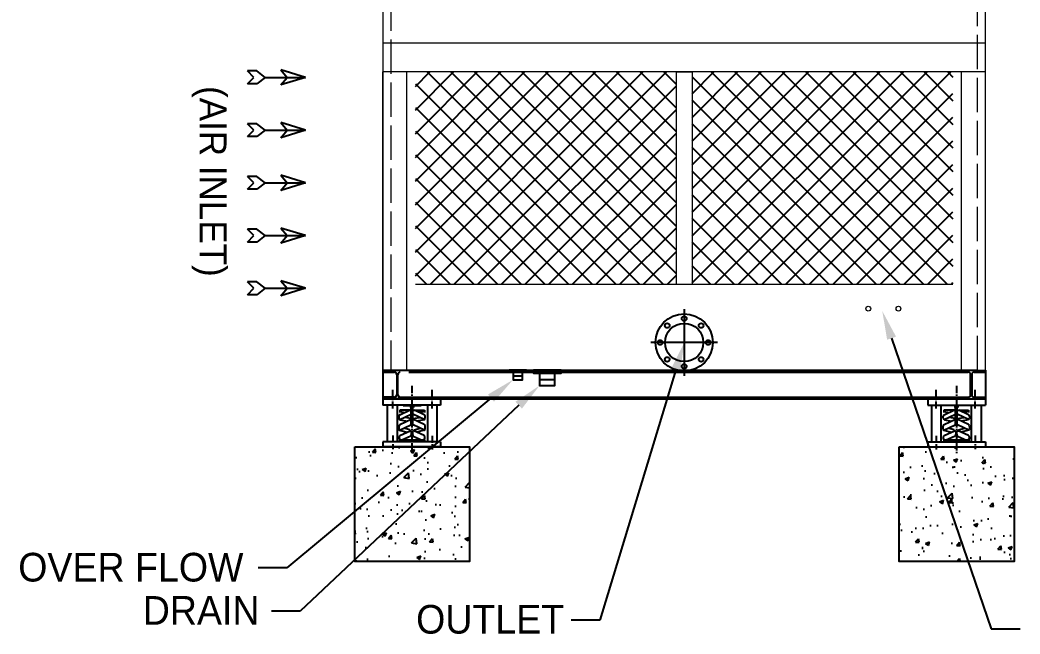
# Model space of a CAD drawing. Header units: millimetres. Extents: x 153194 to 191610, y 20795 to 41590.
# Drawn here: x 175253 to 180481, y 25291 to 28502 of the extents above; entities that cross this region are included whole.
import ezdxf
from ezdxf import colors
from ezdxf.entities.mleader import LeaderData, LeaderLine
from ezdxf.enums import TextEntityAlignment as Align
from ezdxf.math import Vec2, Vec3

# ---------------------------------------------------------------- set-up
doc = ezdxf.new("R2010")
doc.units = ezdxf.units.MM
doc.header["$LTSCALE"] = 30
doc.header["$MEASUREMENT"] = 0
doc.linetypes.add('CENTER', pattern=[2, 1.25, -0.25, 0.25, -0.25])
doc.linetypes.add('DASHED', pattern=[15, 12, -3])
doc.layers.get('0').update_dxf_attribs({"linetype": 'CONTINUOUS'})
for name, color, linetype in [('4', 2, 'CONTINUOUS'), ('center', 1, 'CENTER'), ('L1_', 7, 'CONTINUOUS'), ('냉각탑_dim', 1, 'CONTINUOUS'), ('냉각탑_text', 3, 'CONTINUOUS'), ('냉각탑_기초', 23, 'CONTINUOUS'), ('냉각탑_찬넬방진', 1, 'CONTINUOUS')]:
    doc.layers.add(name, color=color, linetype=linetype)
doc.styles.get("Standard").update_dxf_attribs({"font": ''})
doc.styles.add('돋움', font='')
doc.styles.get('Standard').set_extended_font_data('Dotum')
doc.styles.get('돋움').set_extended_font_data('Dotum')

# ---------------------------------------------------------------- blocks, each defined once
blk = doc.blocks.new('화살표 IN OUT')
at = {"layer": '냉각탑_dim'}
for p, q in [((-322.7, 43), (-383.9, 43)), ((-343.1, 0.5), (-383.9, 43)), ((-383.9, -43), (-343.1, 0.5)), ((-266.4, 0), (-322.7, 43)), ((-266.4, 0), (-322.7, -43)), ((-266.4, 0), (0, 0)), ((-163.5, 50), (-121.5, 0)), ((0, 0), (-163.5, 50)), ((-163.5, -50), (-121.5, 0)), ((0, 0), (-163.5, -50)), ((-322.7, -43), (-383.9, -43))]:
    blk.add_line(p, q, dxfattribs=at)
blk = doc.blocks.new('fsadvwefvwefv')
at = {"layer": '4', "color": 3, "linetype": 'CENTER'}
blk.add_line((147940.1, 26677.4), (147940.1, 26324.4), dxfattribs=at)
at = {"layer": 'L1_', "color": 2, "linetype": 'Continuous'}
for p, q in [((147788, 26609.2), (147788, 26576.9)), ((148089.4, 26609.2), (147788, 26609.2)), ((148089.4, 26609.2), (148089.4, 26576.9)), ((148089.4, 26576.9), (147788, 26576.9)), ((147862.9, 26576.9), (147810.1, 26576.9)), ((147810.1, 26576.9), (147810.1, 26384.7)), ((147862.9, 26576.9), (147862.9, 26384.7)), ((147894.9, 26576.9), (147894.9, 26574.6)), ((147894.9, 26574.6), (147988.3, 26574.6)), ((147932.6, 26574.6), (147932.6, 26564.7)), ((147932.6, 26564.7), (147947.7, 26564.7)), ((147936.4, 26476), (147936.4, 26564.7)), ((147943.9, 26476.3), (147943.9, 26564.7)), ((147947.7, 26574.6), (147947.7, 26564.7)), ((147988.3, 26576.9), (147988.3, 26574.6)), ((148070.8, 26576.9), (148020.9, 26576.9)), ((148020.9, 26576.9), (148020.9, 26384.1)), ((148070.8, 26576.9), (148070.8, 26384.1)), ((147876, 26549.6), (147876, 26538)), ((147936.4, 26549.6), (147876, 26549.6)), ((147876, 26542.8), (147903.1, 26538.1)), ((147876.3, 26501.1), (147936.4, 26528.9)), ((147876.5, 26525.8), (147928, 26549.6)), ((147936.3, 26506.3), (147900.9, 26512.5)), ((147934.6, 26549.6), (147936.4, 26549.6)), ((148004.6, 26501.1), (147943.9, 26529.1)), ((147943.9, 26506.2), (147979.4, 26512.4)), ((147944.5, 26549.6), (148004.9, 26549.6)), ((148004.4, 26525.8), (147952.8, 26549.6)), ((148004.9, 26542.8), (147977.8, 26538.1)), ((148004.9, 26549.6), (148004.9, 26538)), ((147810.1, 26485.7), (147810.1, 26384.7)), ((147862.9, 26485.7), (147862.9, 26384.7)), ((147875.7, 26445.7), (147934.3, 26472.7)), ((147876.8, 26475.3), (147936.4, 26502.7)), ((147879, 26499.3), (147915.4, 26493)), ((147927.8, 26447.6), (147899.7, 26456.8)), ((147943.9, 26476.2), (147936.4, 26476.2)), ((148004, 26475.3), (147943.9, 26503)), ((148005.2, 26445.7), (147946, 26473)), ((147953.1, 26447.6), (147981.2, 26456.8)), ((148001.9, 26499.3), (147965.5, 26493)), ((148020.9, 26485.7), (148020.9, 26384.7)), ((148070.8, 26485.7), (148070.8, 26384.7)), ((147875.5, 26445.5), (147914.6, 26434.6)), ((147876.9, 26417.2), (147930.7, 26442)), ((147933.9, 26414.5), (147886.9, 26392.8)), ((147947, 26414.5), (147993.9, 26392.8)), ((148004, 26417.2), (147950.1, 26442)), ((148005.4, 26445.5), (147966.3, 26434.6)), ((148089.4, 26384.7), (147788, 26384.7)), ((147788, 26384.7), (147788, 26359.2)), ((148089.4, 26359.2), (147788, 26359.2)), ((147875.4, 26396.3), (147875.4, 26384.7)), ((148003.2, 26392.8), (147875.4, 26392.8)), ((147876, 26392.8), (148004.3, 26392.8)), ((147877.7, 26392.8), (148004.9, 26392.8)), ((148004.9, 26392.8), (147879.5, 26392.8)), ((148004.9, 26395.3), (148004.9, 26384.7)), ((148089.4, 26384.7), (148089.4, 26359.2))]:
    blk.add_line(p, q, dxfattribs=at)
at = {"layer": 'L1_', "color": 1, "linetype": 'CENTER'}
for p, q in [((147840.9, 26558.3), (147840.9, 26657)), ((148045.2, 26558.3), (148045.2, 26657)), ((147840.9, 26417.8), (147840.9, 26345.8)), ((148045.2, 26416.6), (148045.2, 26344.6))]:
    blk.add_line(p, q, dxfattribs=at)
at = {"layer": 'L1_', "color": 2, "linetype": 'Continuous'}
for centre, radius, start, end in [((147889.6, 26513.6), 18.3, 142.4554, 226.9466), ((147878, 26522.5), 3.63, 114.7395, 142.4554), ((147991.3, 26513.6), 18.3, 313.0534, 37.5446), ((148002.9, 26522.5), 3.63, 37.5446, 65.2605), ((147902.6, 26458.4), 31.4, 150.8406, 199.726), ((147878.4, 26472), 3.63, 114.7395, 150.8406), ((147879.6, 26502.9), 3.63, 226.9466, 260.1342), ((147932.7, 26476), 3.63, 294.7395, 0), ((147947.6, 26476.3), 3.63, 180, 245.2605), ((148001.3, 26502.9), 3.63, 279.8658, 313.0534), ((148002.5, 26472), 3.63, 29.1594, 65.2605), ((147978.2, 26458.4), 31.4, 340.274, 29.1594), ((147894.4, 26406.2), 21.4, 154.2564, 218.822), ((147876.5, 26449), 3.63, 199.726, 254.389), ((147878.4, 26413.9), 3.63, 114.7395, 154.2564), ((147926.7, 26444.1), 3.63, 294.7395, 71.8917), ((147932.3, 26438.7), 3.63, 22.2631, 114.7395), ((147908.5, 26429), 29.3, 330.1371, 22.2631), ((147972.3, 26429), 29.3, 157.7369, 209.8629), ((147948.6, 26438.7), 3.63, 65.2605, 157.7369), ((147954.2, 26444.1), 3.63, 108.1083, 245.2605), ((147986.5, 26406.2), 21.4, 321.178, 25.7436), ((148002.5, 26413.9), 3.63, 25.7436, 65.2605), ((148004.4, 26449), 3.63, 285.611, 340.274)]:
    blk.add_arc(centre, radius, start, end, dxfattribs=at)
at = {"layer": '냉각탑_기초', "ltscale": 30}
blk.add_line((147980, 26355.5), (147980, 26355.5), dxfattribs=at)
blk = doc.blocks.new('A$C05CA400C')
at = {"layer": '냉각탑_기초', "ltscale": 30}
h = blk.add_hatch(dxfattribs=at)
h.set_pattern_fill('AR-CONC', color=256, scale=30, style=0)
h.set_pattern_definition([(50, (-16569.06, -4991.66), (215.178, -18.8256), [22.5, -247.5]), (355, (-16569.06, -4991.66), (-41.6254, 225.6576), [18, -198]), (100.4514, (-16551.13, -4993.23), (173.5528, 206.8319), [19.122, -210.3426]), (46.1842, (-16569.06, -4931.66), (320.1723, -49.6557), [33.75, -371.25]), (96.6356, (-16542.38, -4935.8), (280.399, 292.2354), [28.683, -315.514]), (351.1842, (-16569.06, -4931.66), (280.3986, 292.2356), [27, -297]), (21, (-16539.06, -4946.66), (179.0721, -120.7857), [22.5, -247.5]), (326, (-16539.06, -4946.66), (72.9946, 217.545), [18, -198]), (71.4514, (-16524.13, -4956.72), (252.0668, 96.7591), [19.122, -210.3426]), (37.5, (-16569.06, -4991.66), (3.64796, 99.86816), [0, -195.6, 0, -201, 0, -198.75]), (7.5, (-16569.06, -4991.66), (78.92086, 118.3235), [0, -114.6, 0, -191.1, 0, -75.75]), (327.5, (-16635.96, -4991.66), (160.14673, -6.76646), [0, -75, 0, -234, 0, -310.5]), (317.5, (-16665.96, -4991.66), (174.9559, 30.0315), [0, -97.5, 0, -155.4, 0, -220.5])])
h.paths.add_polyline_path([(0, 600), (600, 600), (600, 0), (0, 0)])
blk.add_lwpolyline([(0, 600), (600, 600), (600, 0), (0, 0)], close=True, dxfattribs=at)

msp = doc.modelspace()

# ---------------------------------------------------------------- hatches: boundary and pattern name
at = {"ltscale": 500}
h = msp.add_hatch(dxfattribs=at)
h.set_pattern_fill('ANSI37', color=256, scale=700)
h.set_pattern_definition([(45, (-17198.25, 19870.49), (-61.871843, 61.871843), []), (135, (-17198.25, 19870.49), (-61.871843, -61.871843), [])])
h.paths.add_polyline_path([(177320.2, 28230.6), (177320.2, 27120.6), (178683.2, 27120.6), (178683.2, 28230.6)])
h.paths.add_polyline_path([(180130.2, 27120.6), (180130.2, 28230.6), (178767.2, 28230.6), (178767.2, 27120.6)])

# ---------------------------------------------------------------- linework, layer by layer
at = {"lineweight": 18, "ltscale": 500}
for p, q in [((177150.2, 30650.6), (177150.2, 26670.6)), ((180300.2, 26670.6), (180300.2, 30650.6)), ((180300.2, 28380.6), (177150.2, 28380.6)), ((180300.2, 28230.6), (177150.2, 28230.6)), ((177150.2, 26670.6), (177150.2, 28230.6)), ((177275.2, 26670.6), (177275.2, 28230.6)), ((178683.2, 28230.6), (178767.2, 28230.6)), ((178683.2, 28230.6), (178683.2, 27120.6)), ((178767.2, 28230.6), (178767.2, 27120.6)), ((180175.2, 26670.6), (180175.2, 28230.6)), ((177320.2, 27120.6), (178683.2, 27120.6)), ((178683.2, 27120.6), (178767.2, 27120.6)), ((178767.2, 27120.6), (180130.2, 27120.6)), ((177150.2, 26670.6), (180300.2, 26670.6))]:
    msp.add_line(p, q, dxfattribs=at)
at = {"color": 5, "linetype": 'DASHED', "lineweight": 9, "ltscale": 0.5}
for p, q in [((177192.2, 30650.6), (177192.2, 26670.6)), ((180258.2, 26670.6), (180258.2, 30650.6))]:
    msp.add_line(p, q, dxfattribs=at)
at = {"color": 3}
for p, q in [((177830.6, 26640.6), (177880.6, 26640.6)), ((177969.4, 26622.6), (178049.4, 26622.6))]:
    msp.add_line(p, q, dxfattribs=at)
for points in [[(177810.6, 26670.6), (177810.6, 26660.6), (177900.6, 26660.6), (177900.6, 26670.6)], [(177830.6, 26660.6), (177830.6, 26620.6), (177880.6, 26620.6), (177880.6, 26660.6)], [(177937.4, 26670.6), (177937.4, 26654.6), (178081.4, 26654.6), (178081.4, 26670.6)], [(177969.4, 26654.6), (177969.4, 26590.6), (178049.4, 26590.6), (178049.4, 26654.6)]]:
    msp.add_lwpolyline(points, close=True, dxfattribs=at)
at = {"lineweight": 18, "ltscale": 500}
for centre in [(179687.7, 26992.6), (179845.2, 26992.6)]:
    msp.add_circle(centre, 12.5, dxfattribs=at)
at = {"color": 3}
for centre, radius in [((178725.2, 26815.6), 150), ((178725.2, 26940.6), 12.5), ((178636.8, 26904), 12.5), ((178725.2, 26815.6), 100), ((178813.6, 26904), 12.5), ((178600.2, 26815.6), 12.5), ((178850.2, 26815.6), 12.5), ((178636.8, 26727.2), 12.5), ((178813.6, 26727.2), 12.5), ((178725.2, 26690.6), 12.5)]:
    msp.add_circle(centre, radius, dxfattribs=at)
at = {"layer": 'center', "linetype": 'CENTER', "ltscale": 50}
for p, q in [((178725.2, 26990.6), (178725.2, 26640.6)), ((178900.2, 26815.6), (178550.2, 26815.6))]:
    msp.add_line(p, q, dxfattribs=at)
at = {"layer": '냉각탑_찬넬방진', "ltscale": 500}
for p, q in [((177150.2, 26670.6), (177150.2, 26520.6)), ((177150.2, 26670.6), (180255.2, 26670.6)), ((177150.2, 26660.9), (177211.1, 26660.9)), ((177150.2, 26660.9), (177211.1, 26660.9)), ((177286.1, 26660.9), (180210.7, 26660.9)), ((180240.7, 26660.9), (180300.2, 26660.9)), ((180240.7, 26660.9), (180300.2, 26660.9)), ((177150.2, 26530.4), (177211.1, 26530.4)), ((177150.2, 26520.6), (180300.2, 26520.6)), ((177241.1, 26530.4), (180210.7, 26530.4)), ((180240.7, 26530.4), (180300.2, 26530.4)), ((180240.7, 26530.4), (180300.2, 26530.4))]:
    msp.add_line(p, q, dxfattribs=at)
at = {"layer": '냉각탑_찬넬방진'}
for p, q in [((177151.6, 26660.9), (177211.6, 26660.9)), ((180300.2, 26660.9), (180240.7, 26660.9)), ((180300.2, 26670.6), (180300.2, 26520.6)), ((177223.1, 26648.9), (177223.1, 26542.4)), ((177229.1, 26542.4), (177229.1, 26648.9)), ((180222.7, 26542.4), (180222.7, 26648.9)), ((180228.7, 26648.9), (180228.7, 26542.4)), ((177211.1, 26530.4), (177151.1, 26530.4)), ((180240.7, 26530.4), (180300.2, 26530.4))]:
    msp.add_line(p, q, dxfattribs=at)
for centre, start, end in [((177211.1, 26648.9), 0, 90), ((177241.1, 26648.9), 90, 180), ((180210.7, 26648.9), 0, 90), ((180240.7, 26648.9), 90, 180), ((177211.1, 26542.4), 270, 0), ((177241.1, 26542.4), 180, 270), ((180210.7, 26542.4), 270, 0), ((180240.7, 26542.4), 180, 270)]:
    msp.add_arc(centre, 12, start, end, dxfattribs=at)

# ---------------------------------------------------------------- block references
msp.add_blockref('fsadvwefvwefv', (29362.2, -88.6))
at = {"xscale": -1}
msp.add_blockref('fsadvwefvwefv', (328088.2, -88.6), dxfattribs=at)
at = {"ltscale": 500}
for p in [(177003.8, 25670.6), (179849.5, 25670.6)]:
    msp.add_blockref('A$C05CA400C', p, dxfattribs=at)
at = {"layer": '냉각탑_dim', "xscale": 0.7875000000021828, "yscale": 0.7875000000021828, "zscale": 0.7875000000021828}
for p in [(176745.2, 28201.9), (176745.2, 27926.3), (176745.2, 27650.6), (176745.2, 27375), (176745.2, 27099.4)]:
    msp.add_blockref('화살표 IN OUT', p, dxfattribs=at)

# ---------------------------------------------------------------- texts
at = {"layer": '냉각탑_text', "style": '돋움'}
msp.add_text('(AIR INLET)', height=140, rotation=270, dxfattribs=at).set_placement((176262.9, 27658.2), align=Align.MIDDLE_CENTER)
for s, p in [('OVER FLOW', (175244, 25640.4)), ('DRAIN', (175895, 25414.4))]:
    msp.add_text(s, height=150, dxfattribs=at).set_placement(p, align=Align.MIDDLE_LEFT)
msp.add_text('OUTLET', height=150, dxfattribs=at).set_placement((178098.1, 25367.9), align=Align.MIDDLE_RIGHT)

# ---------------------------------------------------------------- leaders
at = {"layer": '냉각탑_dim'}
ml = msp.add_multileader_mtext('Standard', dxfattribs=at)
ml.set_content('')
ml.set_leader_properties(color=256)
ml.build(insert=Vec2(0, 0))
ml.multileader.update_dxf_attribs({"text_right_attachment_type": 6, "dogleg_length": 5, "arrow_head_size": 150, "scale": 30})
ctx = ml.context
ctx.base_point, ctx.scale, ctx.char_height, ctx.arrow_head_size, ctx.landing_gap_size, ctx.plane_origin = Vec3(180480.8, 25318.7), 30, 5.4, 150, 2.7, Vec3(179669.7, 26785.4)
ctx.right_attachment = 6
notes = []
notes.append((ctx, [(0, (1, 1, 0), (180330.8, 25318.7), (1, 0), 150, [(0, [(179760.9, 26980.1)], 0, [])])]))
ctx.mtext, ml.multileader.dxf.content_type = None, 0
ml = msp.add_multileader_mtext('Standard', dxfattribs=at)
ml.set_content('')
ml.set_leader_properties(color=256)
ml.build(insert=Vec2(0, 0))
ml.multileader.update_dxf_attribs({"text_right_attachment_type": 6, "dogleg_length": 5, "arrow_head_size": 150, "scale": 30})
ctx = ml.context
ctx.base_point, ctx.scale, ctx.char_height, ctx.arrow_head_size, ctx.landing_gap_size, ctx.plane_origin = Vec3(178134.3, 25363.2), 30, 5.4, 150, 2.7, Vec3(178814.2, 26827.7)
ctx.right_attachment = 6
notes.append((ctx, [(0, (1, 1, 0), (178284.3, 25363.2), (-1, 0), 150, [(0, [(178725.2, 26815.6)], 0, [])])]))
ctx.mtext, ml.multileader.dxf.content_type = None, 0
ml = msp.add_multileader_mtext('Standard', dxfattribs=at)
ml.set_content('')
ml.set_leader_properties(color=256)
ml.build(insert=Vec2(0, 0))
ml.multileader.update_dxf_attribs({"text_right_attachment_type": 6, "dogleg_length": 5, "arrow_head_size": 150, "scale": 30})
ctx = ml.context
ctx.base_point, ctx.scale, ctx.char_height, ctx.arrow_head_size, ctx.landing_gap_size, ctx.plane_origin = Vec3(176498.2, 25637.1), 30, 5.4, 150, 2.7, Vec3(176426.7, 26030.7)
ctx.right_attachment, ctx.text_align_type = 6, 2
notes.append((ctx, [(0, (1, 1, 0), (176648.2, 25637.1), (-1, 0), 150, [(0, [(177830.6, 26620.6)], 0, [])])]))
ctx.mtext, ml.multileader.dxf.content_type = None, 0
ml = msp.add_multileader_mtext('Standard', dxfattribs=at)
ml.set_content('')
ml.set_leader_properties(color=256)
ml.build(insert=Vec2(0, 0))
ml.multileader.update_dxf_attribs({"text_right_attachment_type": 6, "dogleg_length": 5, "arrow_head_size": 150, "scale": 30})
ctx = ml.context
ctx.base_point, ctx.scale, ctx.char_height, ctx.arrow_head_size, ctx.landing_gap_size, ctx.plane_origin = Vec3(176567.8, 25411.1), 30, 5.4, 150, 2.7, Vec3(176626.7, 26030.7)
ctx.right_attachment, ctx.text_align_type = 6, 2
notes.append((ctx, [(0, (1, 1, 0), (176717.8, 25411.1), (-1, 0), 150, [(0, [(177969.4, 26590.6)], 0, [])])]))
ctx.mtext, ml.multileader.dxf.content_type = None, 0
for ctx, leaders in notes:
    for number, flags, end, landing, length, lines in leaders:
        leader = LeaderData()
        leader.index, (leader.has_last_leader_line, leader.has_dogleg_vector, leader.attachment_direction) = number, flags
        leader.last_leader_point, leader.dogleg_vector, leader.dogleg_length = Vec3(end), Vec3(landing), length
        for number, points, colour, breaks in lines:
            line = LeaderLine()
            line.index, line.vertices, line.color, line.breaks = number, Vec3.list(points), colors.encode_raw_color(colour), breaks
            leader.lines.append(line)
        ctx.leaders.append(leader)

doc.saveas('drawing.dxf')
